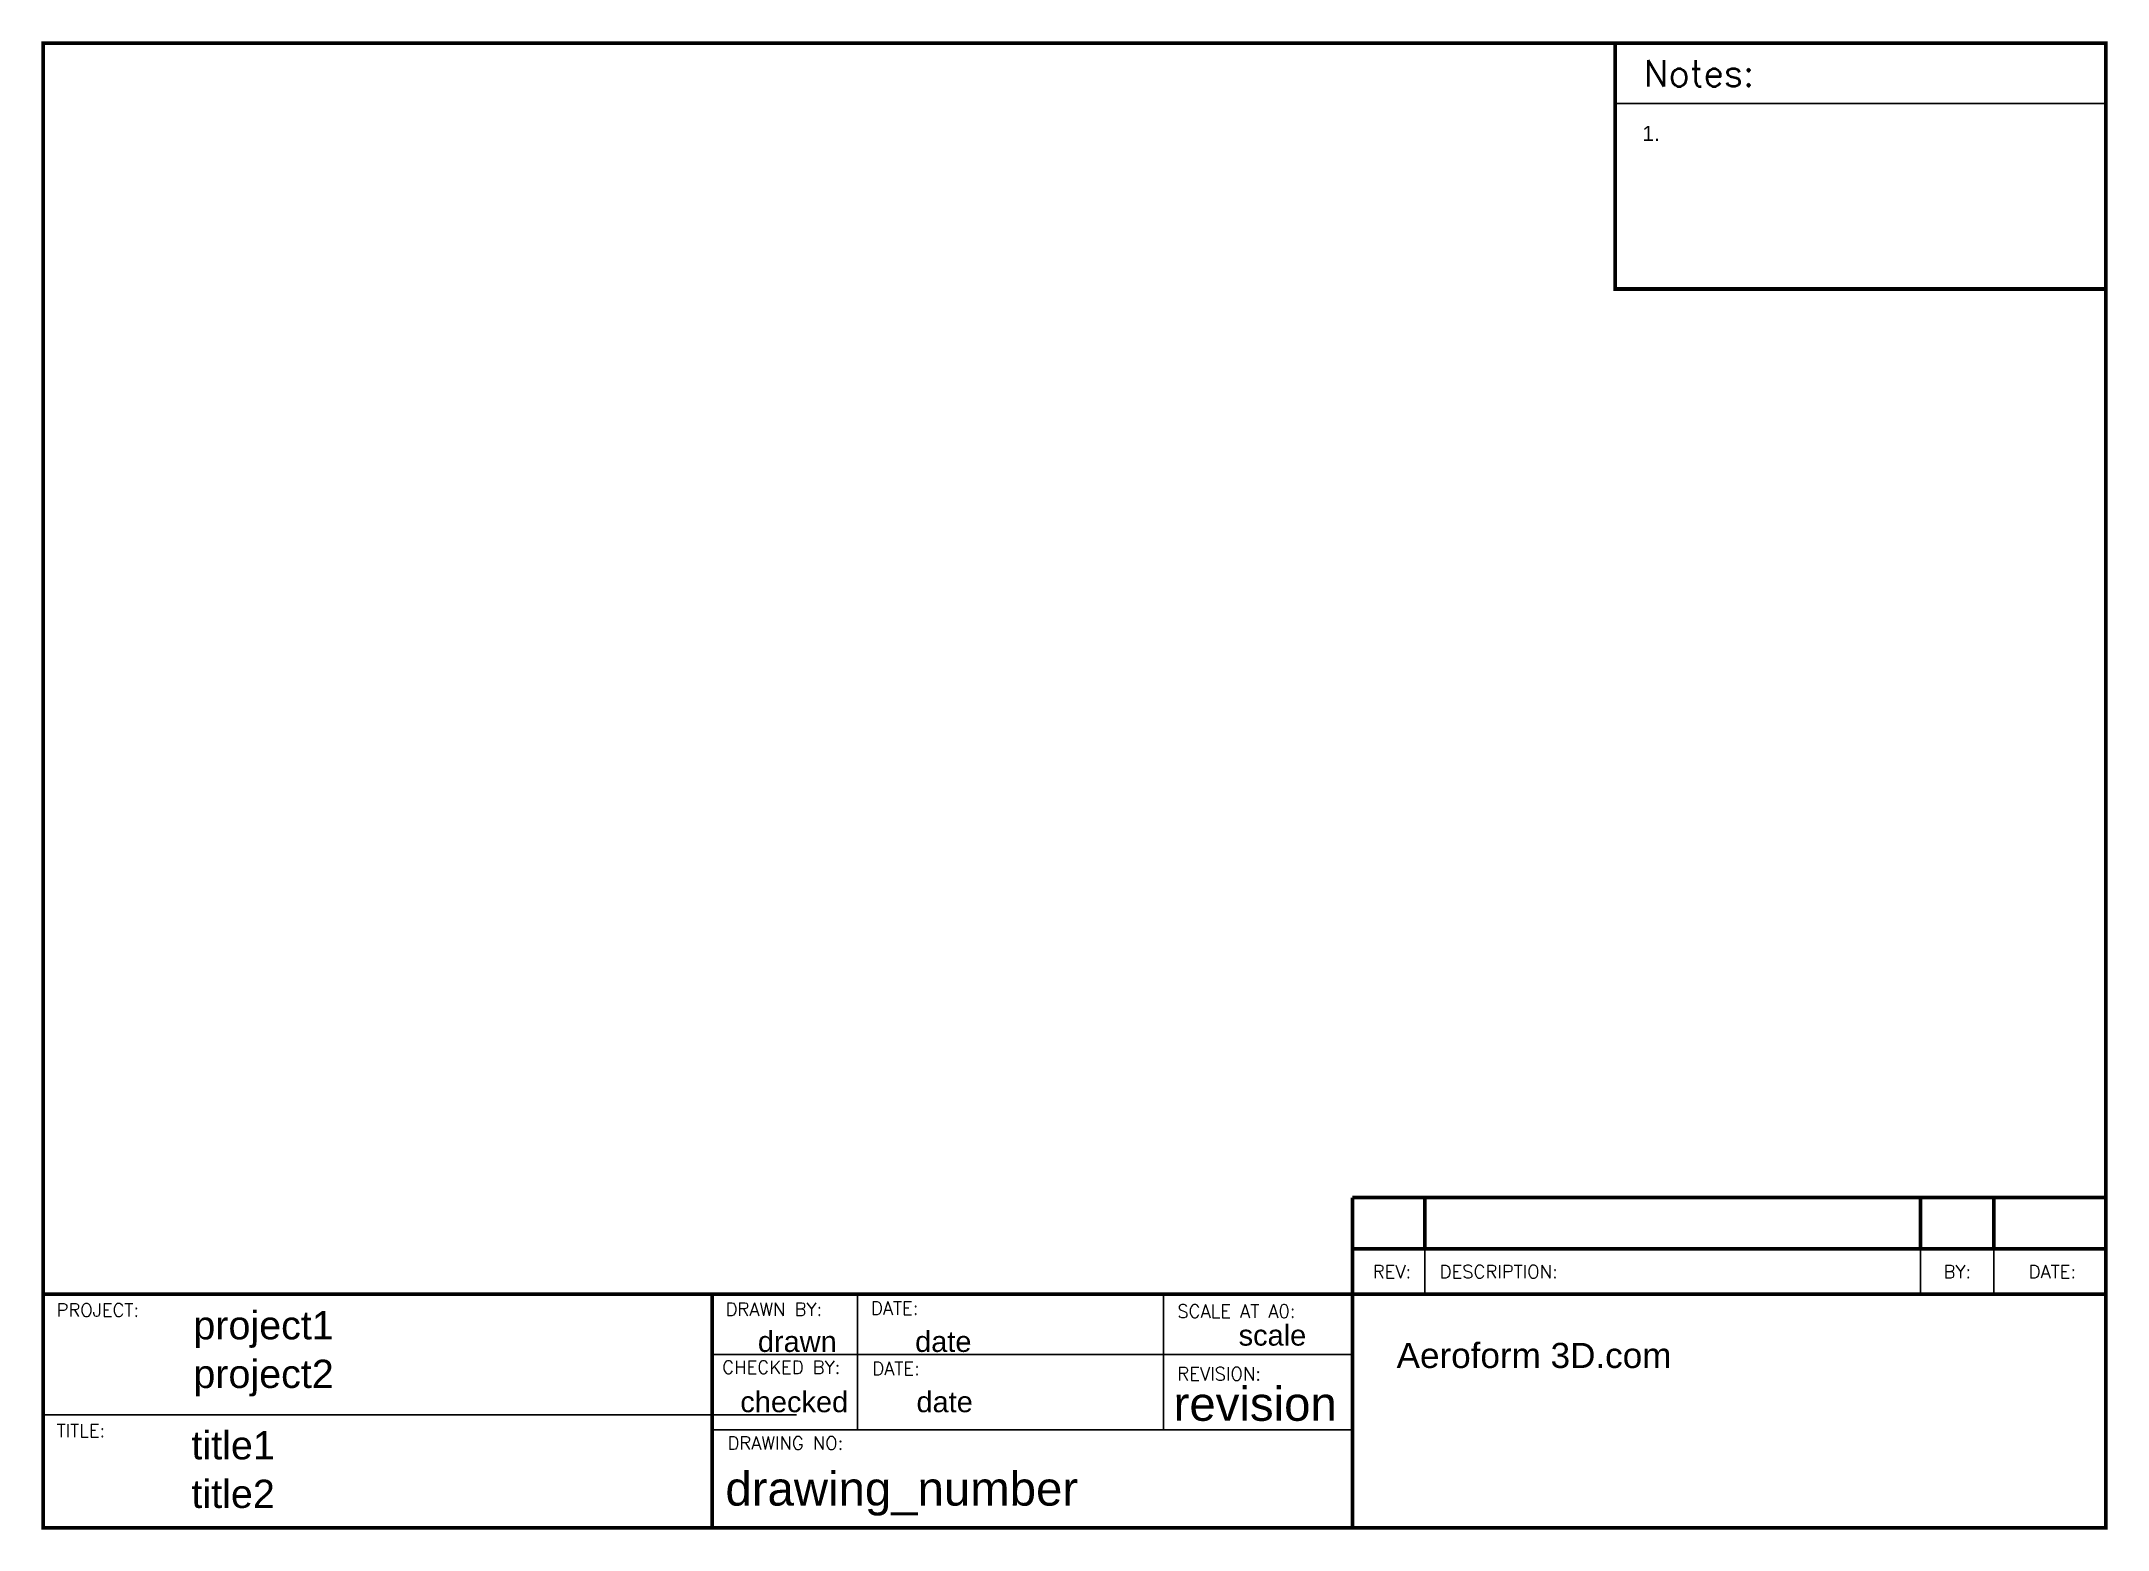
# Paper-space layout 'A4 horizontal' of a CAD drawing. Header units: inches. Extents: x -44.5 to -33.7, y 45.1 to 52.9.
import ezdxf

# ---------------------------------------------------------------- set-up
doc = ezdxf.new("R2010")
doc.units = ezdxf.units.IN
for name, color, linetype in [('YS-TEXT-LARGE', 250, 'CONTINUOUS'), ('YS-TEXT-MEDIUM', 6, 'CONTINUOUS'), ('YS-TEXT-SMALL', 2, 'CONTINUOUS'), ('YS-TITLEBLOCK-BORDERS', 154, 'CONTINUOUS'), ('YS-TITLEBLOCK-TEXT-NONEDITABLE', 154, 'CONTINUOUS')]:
    doc.layers.add(name, color=color, linetype=linetype)
doc.styles.add('ROMANS', font='romans.shx')
doc.styles.add('YS TEXT', font='arial.ttf')

psp = doc.layouts.new('A4 horizontal')

# ---------------------------------------------------------------- linework, layer by layer
at = {"layer": 'YS-TITLEBLOCK-BORDERS', "color": 7, "linetype": 'Continuous'}
for p, q in [((-36.311, 52.567), (-33.747, 52.567)), ((-37.306, 46.346), (-37.306, 46.583)), ((-34.715, 46.346), (-34.715, 46.583)), ((-34.332, 46.346), (-34.332, 46.583)), ((-40.27, 46.346), (-40.27, 45.953)), ((-38.671, 46.346), (-38.671, 45.953)), ((-37.684, 46.346), (-33.747, 46.346)), ((-41.03, 46.031), (-37.684, 46.031)), ((-40.27, 46.031), (-40.27, 45.638)), ((-38.671, 46.031), (-38.671, 45.638)), ((-40.589, 45.716), (-44.526, 45.716)), ((-41.03, 45.638), (-37.684, 45.638))]:
    psp.add_line(p, q, dxfattribs=at)
at = {"layer": 'YS-TITLEBLOCK-BORDERS', "linetype": 'Continuous'}
psp.add_line((-41.03, 46.346), (-39.622, 46.346), dxfattribs=at)
at = {"layer": 'YS-TITLEBLOCK-BORDERS', "color": 7, "linetype": 'Continuous', "const_width": 0.0197}
for points in [[(-44.526, 52.882), (-33.747, 52.882), (-33.747, 45.126), (-44.526, 45.126)], [(-36.311, 52.882), (-33.747, 52.882), (-33.747, 51.598), (-36.311, 51.598)], [(-37.684, 46.346), (-33.747, 46.346), (-33.747, 45.126), (-37.684, 45.126)]]:
    psp.add_lwpolyline(points, close=True, dxfattribs=at)
for points in [[(-33.747, 46.583), (-33.747, 47.461)], [(-37.684, 46.583), (-37.684, 46.851)], [(-37.684, 46.851), (-33.747, 46.851)], [(-37.306, 46.583), (-37.306, 46.851)], [(-34.715, 46.583), (-34.715, 46.851)], [(-34.332, 46.583), (-34.332, 46.851)], [(-37.684, 46.583), (-37.684, 46.346), (-33.747, 46.346), (-33.747, 46.583), (-37.684, 46.583)], [(-41.03, 45.126), (-41.03, 46.346), (-44.526, 46.346), (-44.526, 45.126), (-41.03, 45.126)], [(-37.684, 45.126), (-37.684, 46.346), (-41.03, 46.346), (-41.03, 45.126), (-37.684, 45.126)]]:
    psp.add_lwpolyline(points, dxfattribs=at)

# ---------------------------------------------------------------- texts
at = {"layer": 'YS-TEXT-LARGE', "linetype": 'Continuous', "insert": (-37.453, 46.092), "char_height": 0.29526, "attachment_point": 1, "style": 'YS TEXT'}
psp.add_mtext('{\\H0.44444x;Aeroform 3D.com\\P\\P\\H0.68751x; }', dxfattribs=at)
at = {"layer": 'YS-TEXT-MEDIUM', "color": 5, "style": 'YS TEXT'}
for s, insert, char_height, width, attachment_point in [('project1', (-43.741, 46.258), 0.1476, 1.08261, 1), ('drawn', (-40.585, 46.153), 0.1083, 0.41399, 2), ('date', (-39.822, 46.153), 0.1083, 0.29584, 2), ('scale', (-38.102, 46.186), 0.1083, 0.49845, 2), ('project2', (-43.741, 46.004), 0.1476, 1.08261, 1), ('checked', (-40.601, 45.838), 0.1083, 0.56614, 2), ('date', (-39.815, 45.838), 0.1083, 0.29584, 2), ('revision', (-38.192, 45.862), 0.1772, 0.85706, 2), ('title1', (-43.751, 45.631), 0.1476, 0.67961, 1), ('title2', (-43.751, 45.377), 0.1476, 0.67961, 1), ('drawing_number', (-40.039, 45.419), 0.17716, 1.8561, 2)]:
    psp.add_mtext(s, dxfattribs=dict(at, insert=insert, char_height=char_height, width=width, attachment_point=attachment_point))
at = {"layer": 'YS-TEXT-SMALL', "color": 5, "insert": (-36.169, 52.45), "char_height": 0.07874, "width": 0.38081, "attachment_point": 1, "style": 'YS TEXT'}
psp.add_mtext('\\pi-0.23621,l0.23621,t0.23621;1.^I', dxfattribs=at)
at = {"layer": 'YS-TITLEBLOCK-TEXT-NONEDITABLE', "color": 7, "linetype": 'Continuous', "insert": (-35.873, 52.725), "char_height": 0.1378, "width": 2.69556, "attachment_point": 5, "style": 'ROMANS'}
psp.add_mtext('Notes:', dxfattribs=at)
at = {"layer": 'YS-TITLEBLOCK-TEXT-NONEDITABLE', "linetype": 'Continuous', "style": 'ROMANS'}
for s, insert, char_height, width, attachment_point in [('REV:', (-37.477, 46.464), 0.0689, 1.66332, 5), ('DESCRIPTION:', (-37.228, 46.464), 0.06889, 1.66332, 4), ('BY:', (-34.523, 46.464), 0.0689, 1.66332, 5), ('DATE:', (-34.026, 46.464), 0.0689, 1.66332, 5), ('PROJECT:', (-44.456, 46.298), 0.0689, 1.48335, 1), ('DRAWN BY:', (-40.96, 46.302), 0.0689, 1.48335, 1), ('DATE:', (-40.2, 46.308), 0.0689, 1.47457, 1), ('SCALE AT A0:', (-38.599, 46.292), 0.06889, 1.48335, 1), ('CHECKED BY:', (-40.977, 45.999), 0.06889, 1.48335, 1), ('DATE:', (-40.193, 45.993), 0.0689, 1.47457, 1), ('REVISION:', (-38.599, 45.965), 0.0689, 1.48335, 1), ('TITLE:', (-44.456, 45.668), 0.0689, 1.48335, 1), ('DRAWING NO:', (-40.95, 45.603), 0.06889, 1.48335, 1)]:
    psp.add_mtext(s, dxfattribs=dict(at, insert=insert, char_height=char_height, width=width, attachment_point=attachment_point))

doc.saveas('drawing.dxf')
